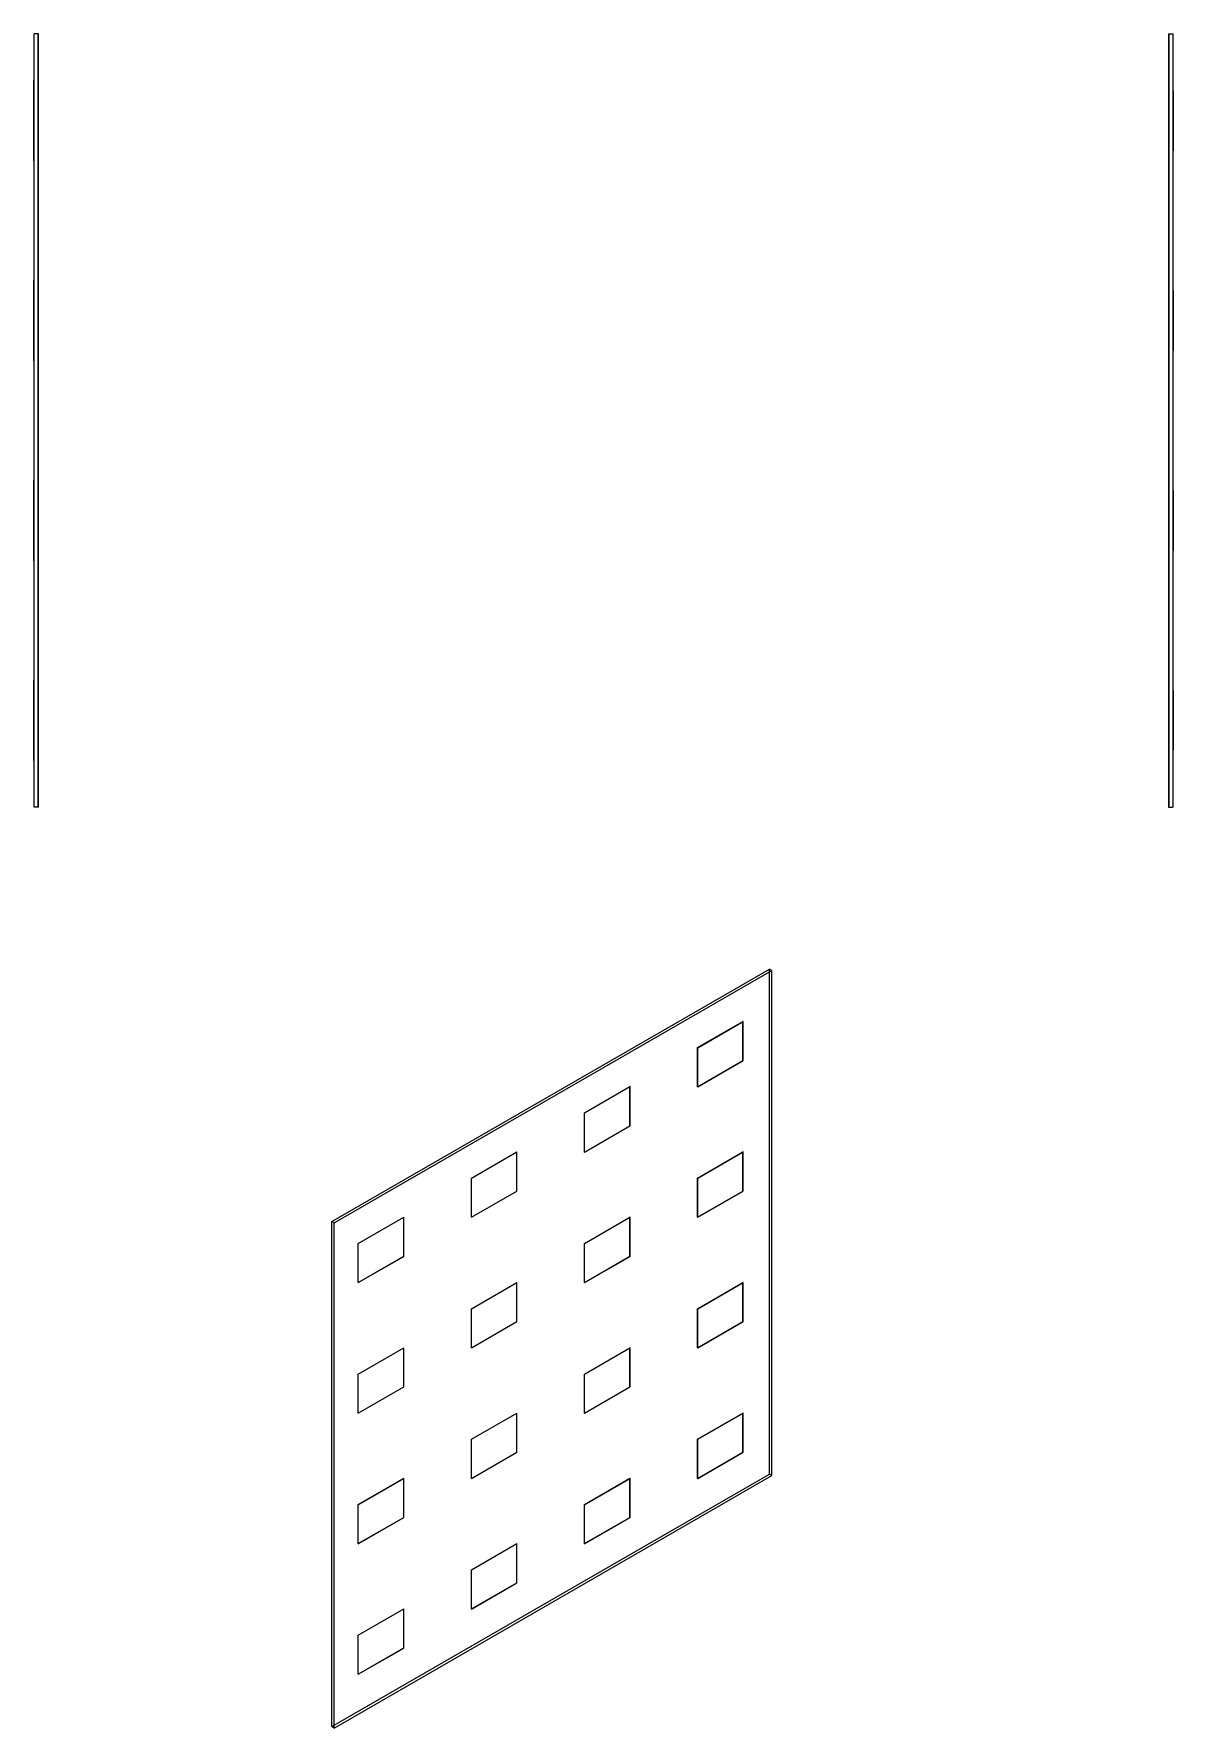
# Model space of a CAD drawing. Header units: millimetres. Extents: x 90 to 200, y 23 to 188.
import ezdxf

# ---------------------------------------------------------------- set-up
doc = ezdxf.new("R2010")
doc.units = ezdxf.units.MM
for name, color, linetype in [('FrontView', 7, 'CONTINUOUS'), ('IsometricView', 7, 'CONTINUOUS'), ('ProfileView', 7, 'CONTINUOUS')]:
    doc.layers.add(name, color=color, linetype=linetype)

msp = doc.modelspace()

# ---------------------------------------------------------------- linework, layer by layer
at = {"layer": 'FrontView'}
for p, q in [((90.2, 187.5), (89.8, 187.5)), ((89.8, 112.5), (89.8, 187.5)), ((90.2, 187.5), (89.8, 187.5)), ((89.8, 112.5), (89.8, 187.5)), ((90.2, 112.5), (90.2, 187.5)), ((90.22, 187.5), (90.2, 187.5)), ((90.2, 112.5), (90.2, 187.5)), ((90.2, 112.5), (90.2, 187.5)), ((90.22, 187.5), (90.2, 187.5)), ((90.2, 112.5), (90.2, 187.5)), ((90.22, 112.5), (90.22, 187.5)), ((90.22, 112.5), (90.22, 187.5)), ((89.8, 182.97), (89.78, 182.97)), ((89.78, 175.18), (89.78, 182.97)), ((89.8, 182.97), (89.78, 182.97)), ((89.78, 175.18), (89.78, 182.97)), ((89.8, 182.97), (89.78, 182.97)), ((89.8, 182.97), (89.78, 182.97)), ((89.78, 175.18), (89.78, 182.97)), ((89.78, 175.18), (89.78, 182.97)), ((89.8, 182.97), (89.78, 182.97)), ((89.8, 182.97), (89.78, 182.97)), ((89.78, 175.18), (89.78, 182.97)), ((89.78, 175.18), (89.78, 182.97)), ((89.8, 182.97), (89.78, 182.97)), ((89.8, 182.97), (89.78, 182.97)), ((89.78, 175.18), (89.78, 182.97)), ((89.78, 175.18), (89.78, 182.97)), ((89.8, 175.18), (89.8, 182.97)), ((89.8, 175.18), (89.8, 182.97)), ((89.8, 175.18), (89.8, 182.97)), ((89.8, 175.18), (89.8, 182.97)), ((89.8, 175.18), (89.8, 182.97)), ((89.8, 175.18), (89.8, 182.97)), ((89.8, 175.18), (89.8, 182.97)), ((89.8, 175.18), (89.8, 182.97)), ((89.8, 175.18), (89.78, 175.18)), ((89.8, 175.18), (89.78, 175.18)), ((89.8, 175.18), (89.78, 175.18)), ((89.8, 175.18), (89.78, 175.18)), ((89.8, 175.18), (89.78, 175.18)), ((89.8, 175.18), (89.78, 175.18)), ((89.8, 175.18), (89.78, 175.18)), ((89.8, 175.18), (89.78, 175.18)), ((89.8, 163.59), (89.78, 163.59)), ((89.78, 155.8), (89.78, 163.59)), ((89.8, 163.59), (89.78, 163.59)), ((89.78, 155.8), (89.78, 163.59)), ((89.8, 163.59), (89.78, 163.59)), ((89.8, 163.59), (89.78, 163.59)), ((89.78, 155.8), (89.78, 163.59)), ((89.78, 155.8), (89.78, 163.59)), ((89.8, 163.59), (89.78, 163.59)), ((89.8, 163.59), (89.78, 163.59)), ((89.78, 155.8), (89.78, 163.59)), ((89.78, 155.8), (89.78, 163.59)), ((89.8, 163.59), (89.78, 163.59)), ((89.8, 163.59), (89.78, 163.59)), ((89.78, 155.8), (89.78, 163.59)), ((89.78, 155.8), (89.78, 163.59)), ((89.8, 155.8), (89.8, 163.59)), ((89.8, 155.8), (89.8, 163.59)), ((89.8, 155.8), (89.8, 163.59)), ((89.8, 155.8), (89.8, 163.59)), ((89.8, 155.8), (89.8, 163.59)), ((89.8, 155.8), (89.8, 163.59)), ((89.8, 155.8), (89.8, 163.59)), ((89.8, 155.8), (89.8, 163.59)), ((89.8, 155.8), (89.78, 155.8)), ((89.8, 155.8), (89.78, 155.8)), ((89.8, 155.8), (89.78, 155.8)), ((89.8, 155.8), (89.78, 155.8)), ((89.8, 155.8), (89.78, 155.8)), ((89.8, 155.8), (89.78, 155.8)), ((89.8, 155.8), (89.78, 155.8)), ((89.8, 155.8), (89.78, 155.8)), ((89.8, 144.2), (89.78, 144.2)), ((89.78, 136.41), (89.78, 144.2)), ((89.8, 144.2), (89.78, 144.2)), ((89.78, 136.41), (89.78, 144.2)), ((89.8, 144.2), (89.78, 144.2)), ((89.8, 144.2), (89.78, 144.2)), ((89.78, 136.41), (89.78, 144.2)), ((89.78, 136.41), (89.78, 144.2)), ((89.8, 144.2), (89.78, 144.2)), ((89.8, 144.2), (89.78, 144.2)), ((89.78, 136.41), (89.78, 144.2)), ((89.78, 136.41), (89.78, 144.2)), ((89.8, 144.2), (89.78, 144.2)), ((89.8, 144.2), (89.78, 144.2)), ((89.78, 136.41), (89.78, 144.2)), ((89.78, 136.41), (89.78, 144.2)), ((89.8, 136.41), (89.8, 144.2)), ((89.8, 136.41), (89.8, 144.2)), ((89.8, 136.41), (89.8, 144.2)), ((89.8, 136.41), (89.8, 144.2)), ((89.8, 136.41), (89.8, 144.2)), ((89.8, 136.41), (89.8, 144.2)), ((89.8, 136.41), (89.8, 144.2)), ((89.8, 136.41), (89.8, 144.2)), ((89.8, 136.41), (89.78, 136.41)), ((89.8, 136.41), (89.78, 136.41)), ((89.8, 136.41), (89.78, 136.41)), ((89.8, 136.41), (89.78, 136.41)), ((89.8, 136.41), (89.78, 136.41)), ((89.8, 136.41), (89.78, 136.41)), ((89.8, 136.41), (89.78, 136.41)), ((89.8, 136.41), (89.78, 136.41)), ((89.8, 124.82), (89.78, 124.82)), ((89.78, 117.03), (89.78, 124.82)), ((89.8, 124.82), (89.78, 124.82)), ((89.78, 117.03), (89.78, 124.82)), ((89.8, 124.82), (89.78, 124.82)), ((89.8, 124.82), (89.78, 124.82)), ((89.78, 117.03), (89.78, 124.82)), ((89.78, 117.03), (89.78, 124.82)), ((89.8, 124.82), (89.78, 124.82)), ((89.8, 124.82), (89.78, 124.82)), ((89.78, 117.03), (89.78, 124.82)), ((89.78, 117.03), (89.78, 124.82)), ((89.8, 124.82), (89.78, 124.82)), ((89.8, 124.82), (89.78, 124.82)), ((89.78, 117.03), (89.78, 124.82)), ((89.78, 117.03), (89.78, 124.82)), ((89.8, 117.03), (89.8, 124.82)), ((89.8, 117.03), (89.8, 124.82)), ((89.8, 117.03), (89.8, 124.82)), ((89.8, 117.03), (89.8, 124.82)), ((89.8, 117.03), (89.8, 124.82)), ((89.8, 117.03), (89.8, 124.82)), ((89.8, 117.03), (89.8, 124.82)), ((89.8, 117.03), (89.8, 124.82)), ((89.8, 117.03), (89.78, 117.03)), ((89.8, 117.03), (89.78, 117.03)), ((89.8, 117.03), (89.78, 117.03)), ((89.8, 117.03), (89.78, 117.03)), ((89.8, 117.03), (89.78, 117.03)), ((89.8, 117.03), (89.78, 117.03)), ((89.8, 117.03), (89.78, 117.03)), ((89.8, 117.03), (89.78, 117.03)), ((90.2, 112.5), (89.8, 112.5)), ((90.2, 112.5), (89.8, 112.5)), ((90.22, 112.5), (90.2, 112.5)), ((90.22, 112.5), (90.2, 112.5))]:
    msp.add_line(p, q, dxfattribs=at)
at = {"layer": 'IsometricView'}
for p, q in [((118.67, 72.32), (161.1, 96.81)), ((118.89, 72.18), (161.32, 96.68)), ((118.89, 72.18), (161.32, 96.68)), ((118.9, 72.18), (161.33, 96.67)), ((161.32, 96.68), (161.1, 96.81)), ((161.1, 47.82), (161.1, 96.81)), ((161.32, 47.69), (161.32, 96.68)), ((161.33, 96.67), (161.32, 96.68)), ((161.32, 47.69), (161.32, 96.68)), ((161.33, 47.68), (161.33, 96.67)), ((154.12, 89.19), (158.52, 91.73)), ((154.13, 89.18), (158.53, 91.73)), ((158.53, 91.73), (158.52, 91.73)), ((158.52, 87.94), (158.52, 91.73)), ((158.53, 87.93), (158.53, 91.73)), ((154.12, 85.39), (154.12, 89.19)), ((154.13, 89.18), (154.12, 89.19)), ((154.13, 85.39), (154.13, 89.18)), ((154.12, 85.39), (158.52, 87.94)), ((154.13, 85.39), (158.53, 87.93)), ((158.53, 87.93), (158.52, 87.94)), ((143.15, 82.86), (147.56, 85.4)), ((143.16, 82.85), (147.57, 85.4)), ((147.57, 85.4), (147.56, 85.4)), ((147.56, 81.61), (147.56, 85.4)), ((147.57, 81.6), (147.57, 85.4)), ((154.13, 85.39), (154.12, 85.39)), ((143.15, 79.06), (143.15, 82.86)), ((143.16, 82.85), (143.15, 82.86)), ((143.16, 79.06), (143.16, 82.85)), ((143.15, 79.06), (147.56, 81.61)), ((143.16, 79.06), (147.57, 81.6)), ((147.57, 81.6), (147.56, 81.61)), ((132.19, 76.53), (136.59, 79.07)), ((132.19, 76.52), (136.6, 79.07)), ((136.6, 79.07), (136.59, 79.07)), ((136.59, 75.28), (136.59, 79.07)), ((136.6, 75.27), (136.6, 79.07)), ((143.16, 79.06), (143.15, 79.06)), ((154.12, 76.53), (158.52, 79.07)), ((154.13, 76.52), (158.53, 79.07)), ((158.53, 79.07), (158.52, 79.07)), ((158.52, 75.28), (158.52, 79.07)), ((158.53, 75.27), (158.53, 79.07)), ((132.19, 72.73), (132.19, 76.53)), ((132.19, 76.52), (132.19, 76.53)), ((132.19, 72.73), (132.19, 76.52)), ((154.12, 72.73), (154.12, 76.53)), ((154.13, 76.52), (154.12, 76.53)), ((154.13, 72.73), (154.13, 76.52)), ((132.19, 72.73), (136.59, 75.28)), ((132.19, 72.73), (136.6, 75.27)), ((136.6, 75.27), (136.59, 75.28)), ((154.12, 72.73), (158.52, 75.28)), ((154.13, 72.73), (158.53, 75.27)), ((158.53, 75.27), (158.52, 75.28)), ((118.67, 23.33), (118.67, 72.32)), ((118.89, 72.18), (118.67, 72.32)), ((121.22, 70.19), (125.63, 72.74)), ((121.23, 70.19), (125.64, 72.73)), ((125.64, 72.73), (125.63, 72.74)), ((125.63, 68.95), (125.63, 72.74)), ((125.64, 68.94), (125.64, 72.73)), ((132.19, 72.73), (132.19, 72.73)), ((143.15, 70.19), (147.56, 72.74)), ((143.16, 70.19), (147.57, 72.73)), ((147.57, 72.73), (147.56, 72.74)), ((147.56, 68.95), (147.56, 72.74)), ((147.57, 68.94), (147.57, 72.73)), ((154.13, 72.73), (154.12, 72.73)), ((118.89, 23.2), (118.89, 72.18)), ((118.9, 72.18), (118.89, 72.18)), ((118.89, 23.2), (118.89, 72.18)), ((118.9, 23.19), (118.9, 72.18)), ((121.22, 66.4), (121.22, 70.19)), ((121.23, 70.19), (121.22, 70.19)), ((121.23, 66.4), (121.23, 70.19)), ((143.15, 66.4), (143.15, 70.19)), ((143.16, 70.19), (143.15, 70.19)), ((143.16, 66.4), (143.16, 70.19)), ((121.22, 66.4), (125.63, 68.95)), ((121.23, 66.4), (125.64, 68.94)), ((125.64, 68.94), (125.63, 68.95)), ((143.15, 66.4), (147.56, 68.95)), ((143.16, 66.4), (147.57, 68.94)), ((147.57, 68.94), (147.56, 68.95)), ((121.23, 66.4), (121.22, 66.4)), ((132.19, 63.86), (136.59, 66.41)), ((132.19, 63.86), (136.6, 66.4)), ((136.6, 66.4), (136.59, 66.41)), ((136.59, 62.62), (136.59, 66.41)), ((136.6, 62.61), (136.6, 66.4)), ((143.16, 66.4), (143.15, 66.4)), ((154.12, 63.86), (158.52, 66.41)), ((154.13, 63.86), (158.53, 66.4)), ((158.53, 66.4), (158.52, 66.41)), ((158.52, 62.62), (158.52, 66.41)), ((158.53, 62.61), (158.53, 66.4)), ((132.19, 60.07), (132.19, 63.86)), ((132.19, 60.06), (132.19, 63.86)), ((132.19, 63.86), (132.19, 63.86)), ((132.19, 60.07), (136.59, 62.62)), ((132.19, 60.06), (136.6, 62.61)), ((136.6, 62.61), (136.59, 62.62)), ((154.12, 60.07), (154.12, 63.86)), ((154.13, 63.86), (154.12, 63.86)), ((154.12, 60.07), (158.52, 62.62)), ((154.13, 60.06), (154.13, 63.86)), ((154.13, 60.06), (158.53, 62.61)), ((158.53, 62.61), (158.52, 62.62)), ((121.22, 57.53), (125.63, 60.08)), ((121.23, 57.53), (125.64, 60.07)), ((125.64, 60.07), (125.63, 60.08)), ((125.63, 56.28), (125.63, 60.08)), ((125.64, 56.28), (125.64, 60.07)), ((132.19, 60.06), (132.19, 60.07)), ((143.15, 57.53), (147.56, 60.08)), ((143.16, 57.53), (147.57, 60.07)), ((147.57, 60.07), (147.56, 60.08)), ((147.56, 56.28), (147.56, 60.08)), ((147.57, 56.28), (147.57, 60.07)), ((154.13, 60.06), (154.12, 60.07)), ((121.22, 53.74), (121.22, 57.53)), ((121.23, 57.53), (121.22, 57.53)), ((121.23, 53.73), (121.23, 57.53)), ((143.15, 53.74), (143.15, 57.53)), ((143.16, 57.53), (143.15, 57.53)), ((143.16, 53.73), (143.16, 57.53)), ((121.22, 53.74), (125.63, 56.28)), ((121.23, 53.73), (125.64, 56.28)), ((125.64, 56.28), (125.63, 56.28)), ((143.15, 53.74), (147.56, 56.28)), ((143.16, 53.73), (147.57, 56.28)), ((147.57, 56.28), (147.56, 56.28)), ((121.23, 53.73), (121.22, 53.74)), ((132.19, 51.2), (136.59, 53.75)), ((132.19, 51.2), (136.6, 53.74)), ((136.6, 53.74), (136.59, 53.75)), ((136.59, 49.95), (136.59, 53.75)), ((136.6, 49.95), (136.6, 53.74)), ((143.16, 53.73), (143.15, 53.74)), ((154.12, 51.2), (158.52, 53.75)), ((154.13, 51.2), (158.53, 53.74)), ((158.53, 53.74), (158.52, 53.75)), ((158.52, 49.95), (158.52, 53.75)), ((158.53, 49.95), (158.53, 53.74)), ((132.19, 47.41), (132.19, 51.2)), ((132.19, 47.4), (132.19, 51.2)), ((132.19, 51.2), (132.19, 51.2)), ((154.12, 47.41), (154.12, 51.2)), ((154.13, 51.2), (154.12, 51.2)), ((154.13, 47.4), (154.13, 51.2)), ((132.19, 47.4), (136.6, 49.95)), ((132.19, 47.41), (136.59, 49.95)), ((136.6, 49.95), (136.59, 49.95)), ((154.12, 47.41), (158.52, 49.95)), ((154.13, 47.4), (158.53, 49.95)), ((158.53, 49.95), (158.52, 49.95)), ((118.67, 23.33), (161.1, 47.82)), ((118.89, 23.2), (161.32, 47.69)), ((118.89, 23.2), (161.32, 47.69)), ((118.9, 23.19), (161.33, 47.68)), ((161.32, 47.69), (161.1, 47.82)), ((161.33, 47.68), (161.32, 47.69)), ((121.22, 44.87), (125.63, 47.42)), ((121.23, 44.86), (125.64, 47.41)), ((125.64, 47.41), (125.63, 47.42)), ((125.63, 43.62), (125.63, 47.42)), ((125.64, 43.62), (125.64, 47.41)), ((132.19, 47.4), (132.19, 47.41)), ((143.15, 44.87), (147.56, 47.42)), ((143.16, 44.86), (147.57, 47.41)), ((147.57, 47.41), (147.56, 47.42)), ((147.56, 43.62), (147.56, 47.42)), ((147.57, 43.62), (147.57, 47.41)), ((154.13, 47.4), (154.12, 47.41)), ((121.22, 41.08), (121.22, 44.87)), ((121.23, 44.86), (121.22, 44.87)), ((121.23, 41.07), (121.23, 44.86)), ((143.15, 41.08), (143.15, 44.87)), ((143.16, 44.86), (143.15, 44.87)), ((143.16, 41.07), (143.16, 44.86)), ((121.22, 41.08), (125.63, 43.62)), ((121.23, 41.07), (125.64, 43.62)), ((125.64, 43.62), (125.63, 43.62)), ((143.15, 41.08), (147.56, 43.62)), ((143.16, 41.07), (147.57, 43.62)), ((147.57, 43.62), (147.56, 43.62)), ((132.19, 38.54), (136.59, 41.08)), ((132.19, 38.53), (136.6, 41.08)), ((136.6, 41.08), (136.59, 41.08)), ((136.59, 37.29), (136.59, 41.08)), ((136.6, 37.28), (136.6, 41.08)), ((121.23, 41.07), (121.22, 41.08)), ((143.16, 41.07), (143.15, 41.08)), ((132.19, 34.75), (132.19, 38.54)), ((132.19, 38.53), (132.19, 38.54)), ((132.19, 34.74), (132.19, 38.53)), ((132.19, 34.75), (136.59, 37.29)), ((132.19, 34.74), (136.6, 37.28)), ((136.6, 37.28), (136.59, 37.29)), ((121.22, 32.21), (125.63, 34.75)), ((121.23, 32.2), (125.64, 34.75)), ((125.64, 34.75), (125.63, 34.75)), ((125.63, 30.96), (125.63, 34.75)), ((125.64, 30.95), (125.64, 34.75)), ((132.19, 34.74), (132.19, 34.75)), ((121.22, 28.41), (121.22, 32.21)), ((121.23, 32.2), (121.22, 32.21)), ((121.23, 28.41), (121.23, 32.2)), ((121.22, 28.41), (125.63, 30.96)), ((121.23, 28.41), (125.64, 30.95)), ((125.64, 30.95), (125.63, 30.96)), ((121.23, 28.41), (121.22, 28.41)), ((118.89, 23.2), (118.67, 23.33)), ((118.9, 23.19), (118.89, 23.2))]:
    msp.add_line(p, q, dxfattribs=at)
at = {"layer": 'ProfileView'}
for p, q in [((199.78, 187.5), (199.8, 187.5)), ((199.78, 187.5), (199.78, 112.5)), ((199.78, 187.5), (199.8, 187.5)), ((199.78, 187.5), (199.78, 112.5)), ((199.8, 187.5), (200.2, 187.5)), ((199.8, 187.5), (199.8, 112.5)), ((199.8, 187.5), (199.8, 112.5)), ((199.8, 187.5), (200.2, 187.5)), ((199.8, 187.5), (199.8, 112.5)), ((199.8, 187.5), (199.8, 112.5)), ((200.2, 187.5), (200.2, 112.5)), ((200.2, 187.5), (200.2, 112.5)), ((200.2, 181.98), (200.22, 181.98)), ((200.2, 181.98), (200.22, 181.98)), ((200.2, 181.98), (200.2, 176.17)), ((200.2, 181.98), (200.22, 181.98)), ((200.2, 181.98), (200.2, 176.17)), ((200.2, 181.98), (200.22, 181.98)), ((200.2, 181.98), (200.2, 176.17)), ((200.2, 181.98), (200.22, 181.98)), ((200.2, 181.98), (200.2, 176.17)), ((200.2, 181.98), (200.22, 181.98)), ((200.2, 181.98), (200.2, 176.17)), ((200.2, 181.98), (200.22, 181.98)), ((200.2, 181.98), (200.2, 176.17)), ((200.2, 181.98), (200.22, 181.98)), ((200.2, 181.98), (200.2, 176.17)), ((200.2, 181.98), (200.2, 176.17)), ((200.22, 181.98), (200.22, 176.17)), ((200.22, 181.98), (200.22, 176.17)), ((200.22, 181.98), (200.22, 176.17)), ((200.22, 181.98), (200.22, 176.17)), ((200.22, 181.98), (200.22, 176.17)), ((200.22, 181.98), (200.22, 176.17)), ((200.22, 181.98), (200.22, 176.17)), ((200.22, 181.98), (200.22, 176.17)), ((200.2, 176.17), (200.22, 176.17)), ((200.2, 176.17), (200.22, 176.17)), ((200.2, 176.17), (200.22, 176.17)), ((200.2, 176.17), (200.22, 176.17)), ((200.2, 176.17), (200.22, 176.17)), ((200.2, 176.17), (200.22, 176.17)), ((200.2, 176.17), (200.22, 176.17)), ((200.2, 176.17), (200.22, 176.17)), ((200.2, 162.6), (200.22, 162.6)), ((200.2, 162.6), (200.22, 162.6)), ((200.2, 162.6), (200.2, 156.79)), ((200.2, 162.6), (200.22, 162.6)), ((200.2, 162.6), (200.2, 156.79)), ((200.2, 162.6), (200.22, 162.6)), ((200.2, 162.6), (200.2, 156.79)), ((200.2, 162.6), (200.22, 162.6)), ((200.2, 162.6), (200.2, 156.79)), ((200.2, 162.6), (200.22, 162.6)), ((200.2, 162.6), (200.2, 156.79)), ((200.2, 162.6), (200.22, 162.6)), ((200.2, 162.6), (200.2, 156.79)), ((200.2, 162.6), (200.22, 162.6)), ((200.2, 162.6), (200.2, 156.79)), ((200.2, 162.6), (200.2, 156.79)), ((200.22, 162.6), (200.22, 156.79)), ((200.22, 162.6), (200.22, 156.79)), ((200.22, 162.6), (200.22, 156.79)), ((200.22, 162.6), (200.22, 156.79)), ((200.22, 162.6), (200.22, 156.79)), ((200.22, 162.6), (200.22, 156.79)), ((200.22, 162.6), (200.22, 156.79)), ((200.22, 162.6), (200.22, 156.79)), ((200.2, 156.79), (200.22, 156.79)), ((200.2, 156.79), (200.22, 156.79)), ((200.2, 156.79), (200.22, 156.79)), ((200.2, 156.79), (200.22, 156.79)), ((200.2, 156.79), (200.22, 156.79)), ((200.2, 156.79), (200.22, 156.79)), ((200.2, 156.79), (200.22, 156.79)), ((200.2, 156.79), (200.22, 156.79)), ((200.2, 143.21), (200.22, 143.21)), ((200.2, 143.21), (200.22, 143.21)), ((200.2, 143.21), (200.2, 137.4)), ((200.2, 143.21), (200.22, 143.21)), ((200.2, 143.21), (200.2, 137.4)), ((200.2, 143.21), (200.22, 143.21)), ((200.2, 143.21), (200.2, 137.4)), ((200.2, 143.21), (200.22, 143.21)), ((200.2, 143.21), (200.2, 137.4)), ((200.2, 143.21), (200.22, 143.21)), ((200.2, 143.21), (200.2, 137.4)), ((200.2, 143.21), (200.22, 143.21)), ((200.2, 143.21), (200.2, 137.4)), ((200.2, 143.21), (200.22, 143.21)), ((200.2, 143.21), (200.2, 137.4)), ((200.2, 143.21), (200.2, 137.4)), ((200.22, 143.21), (200.22, 137.4)), ((200.22, 143.21), (200.22, 137.4)), ((200.22, 143.21), (200.22, 137.4)), ((200.22, 143.21), (200.22, 137.4)), ((200.22, 143.21), (200.22, 137.4)), ((200.22, 143.21), (200.22, 137.4)), ((200.22, 143.21), (200.22, 137.4)), ((200.22, 143.21), (200.22, 137.4)), ((200.2, 137.4), (200.22, 137.4)), ((200.2, 137.4), (200.22, 137.4)), ((200.2, 137.4), (200.22, 137.4)), ((200.2, 137.4), (200.22, 137.4)), ((200.2, 137.4), (200.22, 137.4)), ((200.2, 137.4), (200.22, 137.4)), ((200.2, 137.4), (200.22, 137.4)), ((200.2, 137.4), (200.22, 137.4)), ((200.2, 123.83), (200.22, 123.83)), ((200.2, 123.83), (200.22, 123.83)), ((200.2, 123.83), (200.2, 118.02)), ((200.2, 123.83), (200.22, 123.83)), ((200.2, 123.83), (200.2, 118.02)), ((200.2, 123.83), (200.22, 123.83)), ((200.2, 123.83), (200.2, 118.02)), ((200.2, 123.83), (200.22, 123.83)), ((200.2, 123.83), (200.2, 118.02)), ((200.2, 123.83), (200.22, 123.83)), ((200.2, 123.83), (200.2, 118.02)), ((200.2, 123.83), (200.22, 123.83)), ((200.2, 123.83), (200.2, 118.02)), ((200.2, 123.83), (200.22, 123.83)), ((200.2, 123.83), (200.2, 118.02)), ((200.2, 123.83), (200.2, 118.02)), ((200.22, 123.83), (200.22, 118.02)), ((200.22, 123.83), (200.22, 118.02)), ((200.22, 123.83), (200.22, 118.02)), ((200.22, 123.83), (200.22, 118.02)), ((200.22, 123.83), (200.22, 118.02)), ((200.22, 123.83), (200.22, 118.02)), ((200.22, 123.83), (200.22, 118.02)), ((200.22, 123.83), (200.22, 118.02)), ((200.2, 118.02), (200.22, 118.02)), ((200.2, 118.02), (200.22, 118.02)), ((200.2, 118.02), (200.22, 118.02)), ((200.2, 118.02), (200.22, 118.02)), ((200.2, 118.02), (200.22, 118.02)), ((200.2, 118.02), (200.22, 118.02)), ((200.2, 118.02), (200.22, 118.02)), ((200.2, 118.02), (200.22, 118.02)), ((199.78, 112.5), (199.8, 112.5)), ((199.78, 112.5), (199.8, 112.5)), ((199.8, 112.5), (200.2, 112.5)), ((199.8, 112.5), (200.2, 112.5))]:
    msp.add_line(p, q, dxfattribs=at)

doc.saveas('drawing.dxf')
